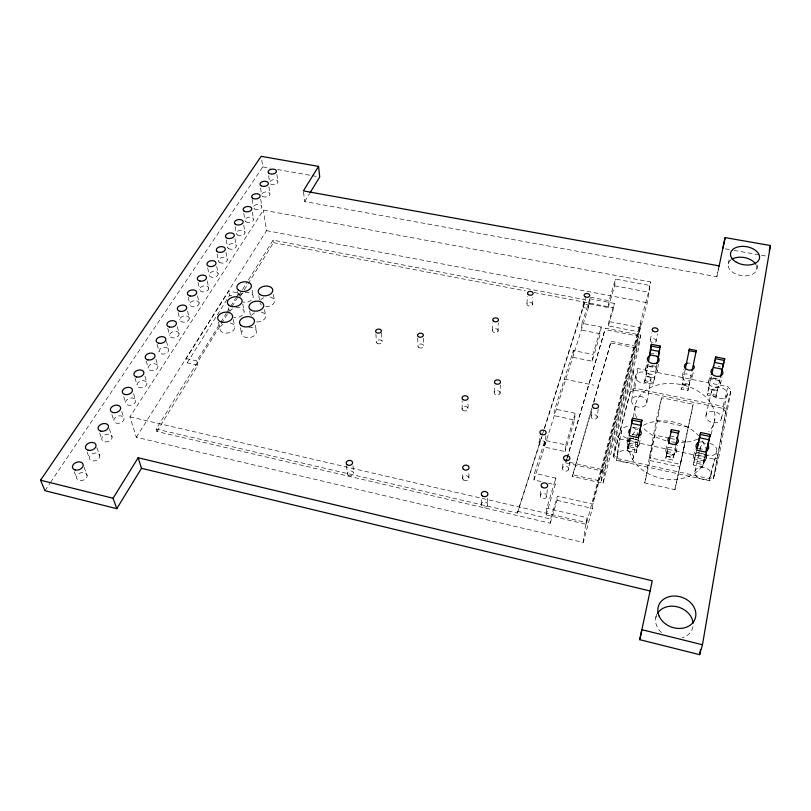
<?xml version="1.0" encoding="UTF-8"?>
<svg xmlns="http://www.w3.org/2000/svg" width="811" height="811" viewBox="0 0 811 811"><rect width="100%" height="100%" fill="white"/><g stroke="black" fill="none" stroke-linecap="round" stroke-linejoin="round"><path stroke-width="0.61" stroke-dasharray="4.05 3.04" d="M462.128 409.251L462.128 400.918M462.706 478.814L462.716 471.759M467.998 408.176L468.038 401.029M468.9 477.628L468.94 471.749M481.227 503.834L481.369 496.829M487.512 505.294A3.254 2.595 2 0 0 483.538 502.039A3.254 2.595 2 0 0 482.058 506.368A3.254 2.595 2 0 0 487.512 505.294L487.695 498.289M492.551 330.107L492.743 322.91M494.254 392.169L494.467 385.002M498.045 331.202A2.838 1.977 1.4 0 0 494.558 328.729A2.838 1.977 1.4 0 0 493.291 332.034A2.838 1.977 1.4 0 0 498.045 331.202L498.309 322.808M500.032 393.396A2.991 2.19 1.9 0 0 496.362 390.659A2.991 2.19 1.9 0 0 495.034 394.308A2.991 2.19 1.9 0 0 500.032 393.396L500.326 385.032M638.865 436.794L636.787 450.277L627.704 448.371L629.022 443.141L638.044 445.087L636.27 452.7L627.207 450.744L629.235 435.74M526.968 303.588L527.363 296.39M227.212 314.303L156.188 429.029L517.357 513.099L585.856 297.992M532.371 304.632A2.788 1.896 2.7 0 0 528.894 302.27A2.788 1.896 2.7 0 0 527.738 305.433A2.788 1.896 2.7 0 0 532.371 304.632L532.807 297.434M694.834 457.313L693.253 465.058L702.519 467.075L704.07 459.31L694.834 457.313L694.459 458.945L703.684 460.932M636.26 452.7L638.49 437.717M541.059 481.541L533.993 479.95L534.469 473.32L544.921 440.373L565.784 444.925L565.115 451.585L544.384 447.043L544.921 440.373M539.153 442.441L539.68 435.325M540.359 495.257L540.927 488.222M545.215 443.769A3.122 2.372 5 0 0 541.292 440.809A3.122 2.372 5 0 0 540.045 444.763A3.122 2.372 5 0 0 545.215 443.769L545.884 435.466M546.675 496.697A3.254 2.565 6 0 0 542.589 493.483A3.254 2.565 6 0 0 541.292 497.761A3.254 2.565 6 0 0 546.675 496.697L547.283 489.672M601.164 327.005L600.343 333.767L581.345 330.036L582.045 323.275L601.164 327.005L592.922 354.458L573.397 350.534L554.866 408.987L554.288 415.698L574.553 420.027L565.115 451.585M589.556 298.701L614.251 303.405L608.899 321.551L608.351 325.91L639.453 331.973L640.771 323.498L593.459 500.174L592.354 508.406L583.261 542.458L136.319 437.281L129.942 416.854L263.342 210.11L650.534 281.934L648.536 292.193L586.272 524.241L546.168 514.934L546.746 508.355L555.819 478.125L534.469 473.32M156.188 429.029L156.908 431.493L550.263 523.227L550.659 519.02L557.421 496.089L592.922 504.178L640.132 327.614L608.899 321.551M546.168 514.934L555.2 484.735L555.819 478.125M550.263 523.227L557.005 500.326L557.421 496.089M573.397 350.534L572.738 357.296L592.142 361.209L600.343 333.767M562.51 468.018L563.219 460.932M591.908 408.065L572.678 474.79L601.144 481.156L602.553 471.09L565.794 462.949L565.946 461.52M583.048 305.676L583.788 298.468M568.724 469.397A3.193 2.453 6.8 0 0 564.669 466.315A3.193 2.453 6.8 0 0 563.463 470.421A3.193 2.453 6.8 0 0 568.724 469.397L569.474 462.321M574.553 420.027L575.263 413.316L554.866 408.987M588.522 306.72A2.808 1.896 5 0 0 584.913 304.358A2.808 1.896 5 0 0 583.92 307.521A2.808 1.896 5 0 0 588.522 306.72L589.303 299.512M533.993 479.95L589.577 303.963L590.317 297.191L609.041 300.759L615.539 279.085L649.601 285.421M567.021 457.88L605.432 328.191L640.741 335.095L638.652 348.487L603.07 483.255L572.495 476.412L572.678 474.79M592.142 361.209L592.922 354.458M591.148 416.266L592.01 409.119M567.234 458.103L605.432 328.191M589.577 303.963L608.199 307.521L609.041 300.759M597.149 417.543A3.082 2.271 7.3 0 0 593.176 414.695A3.082 2.271 7.3 0 0 592.111 418.486A3.082 2.271 7.3 0 0 597.149 417.543L598.214 409.2M608.199 307.521L614.677 285.847L615.539 279.085M583.261 542.458L585.856 522.426L587.123 517.692L546.746 508.355M608.351 325.91L613.684 307.764L614.251 303.405M586.272 524.241L587.123 517.692M593.814 402.428L611.149 341.34L636.959 346.439L638.551 336.17L605.249 329.651M603.07 483.255L604.925 470.147L640.741 335.095M613.471 456.786L616.634 435.375L633.776 370.303L637.943 368.549L727.862 386.675L731.046 389.949L718.789 457.292L713.427 478.622L709.159 480.619L616.38 460.293L613.471 456.786L630.421 391.926L633.776 370.303M616.38 460.293L619.624 438.913L616.634 435.375M617.597 454.738L621.226 430.813M675.664 446.516L672.877 460.09L665.75 458.55L668.406 444.965M631.739 400.087L635.53 375.949M639.453 331.973L647.259 302.746L650.534 281.934M630.421 391.926L634.516 390.182L637.943 368.549M627.207 441.721L627.967 436.967M627.734 448.321L629.366 438.173L638.51 440.14M627.238 450.703L629.022 443.141M629.194 443.151L629.995 438.183M633.401 417.067L635.206 405.885M645.668 369.056L646.854 361.858M650.422 340.083L651.618 332.875M654.558 377.693L653.119 384.049L644.522 382.295L645.972 375.959L654.568 377.683M648.019 363.906L645.88 376.436L654.457 378.19L654.284 379.295M633.219 458.144A7.998 6.022 9.8 0 0 622.747 450.561A7.998 6.022 9.8 0 0 620.243 460.699A7.998 6.022 9.8 0 0 633.219 458.144L636.422 439.015M636.625 437.818L637.223 434.23M638.044 445.087L637.77 446.719L628.758 444.773M656.129 341.208A2.92 1.997 8.3 0 0 652.267 338.694A2.92 1.997 8.3 0 0 651.426 342.049A2.92 1.997 8.3 0 0 656.129 341.208L657.366 333.99M639.362 444.337L640.578 437.21M646.752 403.199A7.674 5.525 9.1 0 0 636.635 396.244A7.674 5.525 9.1 0 0 634.334 405.551A7.674 5.525 9.1 0 0 646.752 403.199L650.898 379.072A7.846 5.545 8.7 0 0 640.518 372.097A7.846 5.545 8.7 0 0 638.206 381.434A7.846 5.545 8.7 0 0 650.898 379.072M653.119 384.049L653.402 382.397L644.796 380.643M657.174 371.377A5.88 4.116 8.9 0 0 649.388 366.187A5.88 4.116 8.9 0 0 647.695 373.131A5.88 4.116 8.9 0 0 657.174 371.377L658.441 364.18M654.862 376.557L654.538 378.169L656.606 366.572L647.948 364.838L644.522 382.295M644.745 482.95L656.2 420.443L661.563 397.714L693.182 404.223L674.934 489.651L644.745 482.95L649.986 460.506L661.563 397.714M713.427 478.622L725.713 411.562L731.046 389.949M708.794 387.476L707.243 395.079L716.042 396.873L717.563 389.25M704.07 459.31L703.036 464.652L693.77 462.625M716.042 396.873L717.35 390.415L708.581 388.621L708.216 390.233M656.92 364.504L656.251 367.92L647.583 366.177M665.861 450.034L667.027 444.104M666.46 455.214L667.696 449.01M667.281 451.504L666.956 453.126L674.053 454.667L674.397 453.035L667.281 451.504L665.882 457.972M682.284 376.436L683.714 369.228M681.128 389.209L681.463 387.557L688.245 388.935L687.91 390.588L681.128 389.209L682.517 382.893M685.224 369.532L682.102 384.85M689.228 384.434C680.916 382.042 678.929 384.353 688.985 385.56L690.273 379.315M688.985 385.56L691.895 371.59M676.121 452.244A5.251 3.883 11.9 0 0 669.126 447.317A5.251 3.883 11.9 0 0 667.717 453.896A5.251 3.883 11.9 0 0 676.121 452.244L677.601 445.127M691.996 378.392A4.957 3.457 10.5 0 0 685.336 374.003A4.957 3.457 10.5 0 0 684.078 379.862A4.957 3.457 10.5 0 0 691.996 378.392L693.496 371.185M674.934 489.651L693.182 404.223M303.527 192.075L304.693 201.544L716.833 276.713L718.668 268.106M716.833 276.713L718.881 267.093M674.397 453.035L672.907 459.989M687.91 390.588L689.178 384.617M728.237 263.889L729.545 257.878M711.288 376.578L710.791 378.869L719.651 380.653L720.158 378.362M708.591 381.728L710.203 374.53M655.815 617.597L656.575 614.231M707.243 395.079L707.618 393.426L716.427 395.221M693.648 456.015L695.26 448.909M705.965 415.485L711.49 391.368M694.865 471.576L699.275 452.487M699.548 451.291L700.369 447.713M720.361 384.1L722.064 376.902M703.036 464.612L705.438 454.495L696.071 452.487L693.263 465.027M706.34 451.23L702.539 467.045M705.986 455.975L706.563 453.572M711.135 434.361L714.856 418.75M706.087 458.702L707.79 451.585M725.713 411.562L722.611 408.298L727.862 386.675M756.856 269.029L758.032 264.224M721.385 418.689L727.274 394.572M709.159 480.619L714.43 459.29L718.789 457.292M710.923 475.084L716.833 451.23M696.761 450.196L695.615 454.718L704.992 456.735M602.553 471.09L638.551 336.17M601.144 481.156L636.959 346.439M593.662 402.003L611.149 341.34M572.495 476.412L592.06 408.491M565.794 462.949L566.879 459.32M565.784 444.925L575.263 413.316M582.045 323.275L589.556 299.563M517.357 513.099L542.062 435.983M544.374 428.755L585.664 299.847L273.104 240.157L247.842 280.971M304.693 201.544L309.265 194.072M156.908 431.493L197.823 365.203L196.809 360.885L220.166 323.224M240.33 296.339L243.645 290.967M244.304 289.902L273.479 242.631L273.104 240.157M227.881 313.228L231.206 307.845M231.875 306.771L241.86 290.632M242.519 289.557L247.173 282.046M220.835 322.149L226.168 313.543M226.837 312.468L235.514 298.478M236.183 297.394L238.85 293.095L228.712 291.037L186.155 358.574L187.219 362.882L197.823 365.203M187.219 362.882L229.554 295.356L228.712 291.037M136.319 437.281L266.555 230.648L263.342 210.11M44.96 490.696L49.917 483.336M50.617 482.281L262.774 166.904L261.527 158.682M262.774 166.904L270.195 168.222M277.626 169.529L311.049 175.45M312.286 175.673L318.48 176.768M725.348 248.855L732.83 250.183M734.077 250.396L760.262 255.039M761.509 255.262L767.743 256.367M614.677 285.847L648.536 292.193M266.555 230.648L647.259 302.746M273.479 242.631L525.528 290.885M534.226 292.548L613.684 307.764M610.936 342.992L638.652 348.487M651.456 353.251L653.94 353.748M718.1 366.471L720.33 366.907M682.315 383.715L689.076 385.093M229.554 295.356L231.804 295.822M634.516 390.182L722.611 408.298M564.355 379.082L593.743 385.144M656.2 420.443L688.357 427.204M669.308 438.153L654.68 435.041L649.388 457.617L680.378 464.348L685.163 441.529L680.287 440.495M670.535 438.416L675.411 439.45M632.063 434.199L638.987 435.679M698.352 448.371L706.634 450.135M628.839 440.373L637.993 442.34M619.624 438.913L714.43 459.29M666.277 456.056L673.404 457.607M666.257 456.167L673.383 457.708M666.216 456.289L673.353 457.83M186.155 358.574L196.809 360.885M649.986 460.506L679.699 466.974M569.596 462.321L604.925 470.147M548.135 483.143L555.2 484.735M557.005 500.326L592.354 508.406M129.942 416.854L585.856 522.426M517.469 511.305L550.659 519.02M74.176 471.657L76.427 477.497M84.111 467.349L87.162 475.54A5.525 3.913 -19.6 0 1 79.225 480.497A5.525 3.913 -19.6 0 1 79.002 473.553A5.525 3.913 -19.6 0 1 87.162 475.54M87.112 452.062L89.251 457.931M96.914 447.804L99.824 456.025A5.424 3.822 -18.5 0 1 92.038 460.851A5.424 3.822 -18.5 0 1 91.755 454.109A5.424 3.822 -18.5 0 1 99.824 456.025M99.682 433.044L101.72 438.933M109.353 428.826L112.121 437.078A5.322 3.731 -17.4 0 1 104.487 441.762A5.322 3.731 -17.4 0 1 104.143 435.213A5.322 3.731 -17.4 0 1 112.121 437.078M111.888 414.563L113.834 420.473M121.812 411.562L124.063 418.658A5.231 3.639 -16.4 0 1 116.591 423.22A5.231 3.639 -16.4 0 1 116.186 416.854A5.231 3.639 -16.4 0 1 124.063 418.658M123.759 396.589L125.604 402.52M133.541 393.639L135.69 400.756A5.14 3.548 -15.4 0 1 128.351 405.186A5.14 3.548 -15.4 0 1 127.895 399.002A5.14 3.548 -15.4 0 1 135.69 400.756M134.94 377.936L137.059 385.063M144.936 376.213L146.984 383.35A5.059 3.457 -14.5 0 1 139.786 387.658A5.059 3.457 -14.5 0 1 139.289 381.636A5.059 3.457 -14.5 0 1 146.984 383.35M146.183 360.936L148.2 368.072M156.036 359.263L157.983 366.4A4.978 3.376 -13.6 0 1 150.917 370.597A4.978 3.376 -13.6 0 1 150.37 364.737A4.978 3.376 -13.6 0 1 157.983 366.4M157.121 344.391L159.037 351.538M166.519 341.573L168.678 349.906A4.896 3.295 -12.8 0 1 161.744 353.991A4.896 3.295 -12.8 0 1 161.156 348.294A4.896 3.295 -12.8 0 1 168.678 349.906M167.776 328.293L169.6 335.44M177.335 326.701L179.099 333.858A4.825 3.214 -12.1 0 1 172.297 337.832A4.825 3.214 -12.1 0 1 171.658 332.287A4.825 3.214 -12.1 0 1 179.099 333.858M178.146 312.61L179.88 319.767M187.574 311.059L189.247 318.216A4.754 3.143 -11.4 0 1 182.566 322.089A4.754 3.143 -11.4 0 1 181.887 316.685A4.754 3.143 -11.4 0 1 189.247 318.216M188.253 297.333L189.906 304.49M197.539 295.822L199.141 302.979A4.684 3.062 -10.7 0 1 192.572 306.751A4.684 3.062 -10.7 0 1 191.862 301.489A4.684 3.062 -10.7 0 1 199.141 302.979M198.097 282.441L199.668 289.598M207.251 280.971L208.772 288.118A4.613 2.991 -10.1 0 1 202.314 291.808A4.613 2.991 -10.1 0 1 201.574 286.678A4.613 2.991 -10.1 0 1 208.772 288.118M218.443 322.038L219.943 329.205M207.697 267.934L209.187 275.081M216.73 266.495L218.169 273.642A4.552 2.92 -9.5 0 1 211.823 277.23A4.552 2.92 -9.5 0 1 211.053 272.232A4.552 2.92 -9.5 0 1 218.169 273.642M217.054 253.782L218.473 260.929M228.347 307.704L228.814 310.096M233.325 319.564L234.734 326.721M225.965 252.373L227.333 259.52M240.441 327.786L241.597 333.757M226.178 239.975L227.536 247.112M238.85 293.095L239.194 294.93M237.522 291.382L238.424 296.157M242.783 304.095L244.111 311.252M234.977 238.596L236.275 245.733M235.089 226.512L236.376 233.639M249.636 310.937L250.508 315.712M255.343 325.292L256.408 331.263M252.201 290.206L253.255 296.177M243.766 225.164L245.003 232.291M243.787 213.364L245.003 220.48M258.821 295.68L259.632 300.465M264.538 309.69L265.542 315.672M252.343 212.046L253.519 219.163M252.079 199.344L253.235 206.45M273.5 294.505L274.453 300.475M260.726 199.242L261.841 206.349M260.564 188L261.659 195.086M268.654 175.754L269.353 180.468M268.907 186.733L269.962 193.819M276.896 174.517L277.899 181.593M346.51 465.808L347.443 474.029M352.937 465.798L353.687 472.854M375.878 333.98L376.507 342.354M381.535 333.017L382.123 341.39M417.716 338.106L418.04 346.49M423.413 338.329L423.646 345.516M687.535 363.196A5.008 3.467 10.3 0 1 690.08 363.237M699.984 442.046A6.427 4.694 13.1 0 1 706.259 443.374M671.285 436.632A5.302 3.893 11.7 0 1 673.982 436.673M632.955 427.802A6.275 4.633 9.7 0 1 639.078 429.1M245.236 292.639A7.289 4.815 -8.8 0 1 253.225 297.475A7.289 4.815 -8.8 0 1 243.188 302.077M239.438 296.015A7.289 4.815 -8.8 0 1 244.02 292.903M230.365 323.042A7.502 5.059 -10.1 0 1 233.507 330.249A7.502 5.059 -10.1 0 1 222.163 332.145A7.502 5.059 -10.1 0 1 222.995 324.268M236.031 307.612A7.39 4.937 -9.4 0 1 244.081 312.58A7.39 4.937 -9.4 0 1 233.872 317.304M230.121 311.079A7.39 4.937 -9.4 0 1 232.504 308.859M261.112 312.042A7.4 4.988 -8.7 0 1 265.248 317.882A7.4 4.988 -8.7 0 1 256.58 321.926M251.481 315.489A7.4 4.988 -8.7 0 1 256.114 312.276M249.089 327.37A7.512 5.109 -9.3 0 1 256.083 333.524A7.512 5.109 -9.3 0 1 244.638 337.082A7.512 5.109 -9.3 0 1 244.567 328.779M270.043 296.948A7.299 4.866 -8.1 0 1 274.169 302.625A7.299 4.866 -8.1 0 1 265.643 306.578M261.466 305.088A7.299 4.866 -8.1 0 1 260.047 302.848M260.564 300.303A7.299 4.866 -8.1 0 1 265.116 297.171M692.949 626.721A19.17 15.703 19.9 0 1 682.213 637.72M661.482 632.57A19.17 15.703 19.9 0 1 656.971 614.302M756.369 265.369A14.537 9.144 9.8 0 1 739.916 275.334A14.537 9.144 9.8 0 1 731.046 259.773M701.809 453.075A6.366 4.684 13.4 0 1 704.323 461.185A6.366 4.684 13.4 0 1 693.902 458.245A6.366 4.684 13.4 0 1 700.755 452.781M635.418 438.842A6.214 4.623 9.9 0 1 637.75 446.597A6.214 4.623 9.9 0 1 627.592 444.418A6.214 4.623 9.9 0 1 633.34 438.396M709.737 443.465A8.414 6.143 13.5 0 1 716.245 452.761A8.414 6.143 13.5 0 1 703.461 453.825M700.349 449.335A8.414 6.143 13.5 0 1 705.489 443.394M632.712 427.316A8.191 6.052 9.4 0 1 636.574 435.7M633.837 437.91A8.191 6.052 9.4 0 1 621.55 434.017A8.191 6.052 9.4 0 1 628.596 426.434M636.625 417.918A40.368 29.024 10.9 0 1 680.368 384.455A40.368 29.024 10.9 0 1 708.753 431.726M697.602 439.167A40.368 29.024 10.9 0 1 681.575 442.441M675.644 442.299A40.368 29.024 10.9 0 1 670.9 441.721M666.206 440.738A40.368 29.024 10.9 0 1 643.569 428.269M706.087 452.71A38.958 28.821 11.7 0 1 660.853 478.226A38.958 28.821 11.7 0 1 631.678 436.085M632.225 435.152A38.958 28.821 11.7 0 1 638.308 428.492M643.407 425.248A38.958 28.821 11.7 0 1 698.677 435.872M702.346 440.839A38.958 28.821 11.7 0 1 705.448 448.321M726.19 409.626L713.903 476.716L709.625 478.713L616.674 458.387L613.745 454.87L630.725 389.99L634.82 388.246L723.077 406.362L726.19 409.626M711.054 377.49L708.469 389.118L717.248 390.912L719.904 379.264L711.054 377.49M463.507 479.96A3.193 2.504 0.5 0 0 468.87 478.916A3.193 2.504 0.5 0 0 465.027 475.793A3.193 2.504 0.5 0 0 463.507 479.96M348.142 475.165A3.183 2.463 -7.1 0 0 353.555 474.131A3.183 2.463 -7.1 0 0 350.007 471.039A3.183 2.463 -7.1 0 0 348.142 475.165M377.166 343.276A2.859 2.007 -3.9 0 0 382.022 342.435A2.859 2.007 -3.9 0 0 378.767 339.921A2.859 2.007 -3.9 0 0 377.166 343.276M462.888 410.275A3.021 2.251 0.2 0 0 467.967 409.342A3.021 2.251 0.2 0 0 464.328 406.534A3.021 2.251 0.2 0 0 462.888 410.275M418.729 347.412A2.869 2.027 -2 0 0 423.585 346.561A2.869 2.027 -2 0 0 420.22 344.036A2.869 2.027 -2 0 0 418.729 347.412M708.976 383.958A6.001 4.167 11.7 0 0 719.175 385.995A6.001 4.167 11.7 0 0 715.261 378.828A6.001 4.167 11.7 0 0 708.976 383.958M219.305 262.247A4.481 2.859 -9 0 0 226.979 261.02A4.481 2.859 -9 0 0 222.447 257.411A4.481 2.859 -9 0 0 219.305 262.247M228.367 248.409A4.42 2.788 -8.4 0 0 235.93 247.203A4.42 2.788 -8.4 0 0 231.429 243.685A4.42 2.788 -8.4 0 0 228.367 248.409M237.207 234.896A4.369 2.727 -8 0 0 244.679 233.72A4.369 2.727 -8 0 0 240.198 230.283A4.369 2.727 -8 0 0 237.207 234.896M245.834 221.707A4.308 2.666 -7.5 0 0 253.204 220.562A4.308 2.666 -7.5 0 0 248.754 217.206A4.308 2.666 -7.5 0 0 245.834 221.707M254.259 208.832A4.258 2.605 -7.1 0 0 261.537 207.707A4.258 2.605 -7.1 0 0 257.107 204.433A4.258 2.605 -7.1 0 0 254.259 208.832M262.49 196.262A4.197 2.545 -6.7 0 0 269.678 195.157A4.197 2.545 -6.7 0 0 265.278 191.964A4.197 2.545 -6.7 0 0 262.49 196.262M270.529 183.975A4.146 2.494 -6.3 0 0 277.626 182.891A4.146 2.494 -6.3 0 0 273.256 179.778A4.146 2.494 -6.3 0 0 270.529 183.975M696.416 476.381A8.222 6.103 14.1 0 0 710.365 476.574A8.222 6.103 14.1 0 0 701.89 467.106A8.222 6.103 14.1 0 0 696.416 476.381M713.072 395.798A8.059 5.626 12.1 0 0 726.737 395.961A8.059 5.626 12.1 0 0 718.323 387.242A8.059 5.626 12.1 0 0 713.072 395.798M707.486 419.895A7.877 5.606 12.6 0 0 720.857 420.068A7.877 5.606 12.6 0 0 712.666 411.38A7.877 5.606 12.6 0 0 707.486 419.895"/><path stroke-width="1.22" d="M648.455 361.625L651.375 344.31L660.195 346.044L657.143 363.358M650.219 353.008L651.375 344.31M659.596 349.45L658.451 357.104M632.58 418.162L631.566 423.413L640.872 425.38L638.49 437.717L629.235 435.74L632.58 418.162L641.907 420.128L638.987 435.679M640.872 425.38L641.907 420.128M699.629 654.67L702.478 644.755L641.866 629.691L639.757 639.676L699.629 654.67L700.481 649.672M702.478 644.755L770.45 245.54L725.135 237.603L718.931 266.87M709.807 436.44L710.183 434.514L700.623 432.496L696.761 450.196L706.239 452.224L709.807 436.44L700.238 434.422L700.623 432.496M724.71 358.736L724.385 360.449L715.353 358.675L715.687 356.962L724.71 358.736L722.195 369.187L713.285 367.413L714.917 360.368M668.649 443.759L671.478 429.597L678.848 431.148L675.918 445.31M685.305 368.995L689.37 349.125L696.294 350.484L692.148 370.363M639.757 639.676L652.257 580.777L138.144 457.759L113.074 498.248L116.784 508.679L44.96 490.696L40.55 480.213L261.172 156.33L318.561 166.387L319.716 176.991L309.914 193.008M722.844 248.409L725.135 237.603M678.848 431.148L678.391 433.236L671.021 431.675L671.478 429.597M696.294 350.484L695.97 351.984L689.036 350.616L689.37 349.125M711.784 374.287L713.65 365.589M697.176 448.118L699.781 436.196M720.411 377.206L723.919 362.142M706.908 448.939L710.183 434.514M715.687 356.962L714.501 362.405L723.513 364.19M660.195 346.044L659.779 347.716L650.949 345.983M769.244 250.356L770.45 245.54M565.946 461.52L566.666 459.097M116.784 508.679L141.479 468.302L138.144 457.759M318.561 166.387L303.385 190.889L719.134 265.886M650.331 349.713L659.13 351.457M649.763 354.792L658.471 356.526M632.104 420.037L641.44 422.014M699.477 437.788L709.007 439.805M141.479 468.302L650.087 590.996M40.55 480.213L113.074 498.248M657.022 356.526A5.93 4.126 8.7 0 1 657.326 362.75A5.93 4.126 8.7 0 1 648.536 361.544A5.93 4.126 8.7 0 1 650.31 355.603M693.952 365.761A5.008 3.467 10.3 0 1 691.165 370.039A5.008 3.467 10.3 0 1 684.717 367.464A5.008 3.467 10.3 0 1 687.535 363.196M721.374 369.735A6.062 4.177 11.4 0 1 721.263 375.523A6.062 4.177 11.4 0 1 713.021 374.905A6.062 4.177 11.4 0 1 712.22 369.046M708.236 445.543A6.427 4.694 13.1 0 1 705.692 451.098M696.436 447.824A6.427 4.694 13.1 0 1 699.011 442.309M676.455 437.727A5.302 3.893 11.7 0 1 677.236 443.333A5.302 3.893 11.7 0 1 669.835 443.211A5.302 3.893 11.7 0 1 669.085 437.616M639.828 429.729A6.275 4.633 9.7 0 1 639.808 435.73M629.164 433.459A6.275 4.633 9.7 0 1 630.299 428.958M657.569 613.258A19.17 15.703 19.9 0 1 678.006 607.013A19.17 15.703 19.9 0 1 693.101 623.162M731.988 259.155A14.537 9.144 9.8 0 1 755.74 264.193M238.262 290.044A7.35 4.815 -8.7 0 0 250.822 287.966A7.35 4.815 -8.7 0 0 243.249 281.904A7.35 4.815 -8.7 0 0 238.262 290.044M222.123 322.2A7.573 5.059 -9.9 0 0 232.625 315.986A7.573 5.059 -9.9 0 0 220.724 313.553A7.573 5.059 -9.9 0 0 222.123 322.2M228.803 305.24A7.461 4.937 -9.3 0 0 241.546 303.101A7.461 4.937 -9.3 0 0 233.923 296.877A7.461 4.937 -9.3 0 0 228.803 305.24M250.447 309.68A7.471 4.988 -8.6 0 0 263.21 307.531A7.471 4.988 -8.6 0 0 255.435 301.256A7.471 4.988 -8.6 0 0 250.447 309.68M240.989 325.404A7.583 5.109 -9.2 0 0 253.934 323.204A7.583 5.109 -9.2 0 0 246.108 316.756A7.583 5.109 -9.2 0 0 240.989 325.404M259.662 294.363A7.37 4.866 -8 0 0 272.243 292.274A7.37 4.866 -8 0 0 264.518 286.161A7.37 4.866 -8 0 0 259.662 294.363M659.14 616.167A19.393 15.784 19.4 0 0 691.722 623.902A19.393 15.784 19.4 0 0 679.679 596.653A19.393 15.784 19.4 0 0 659.14 616.167M736.418 262.247A14.669 9.134 9.6 0 0 759.491 258.202A14.669 9.134 9.6 0 0 739.196 246.666A14.669 9.134 9.6 0 0 736.418 262.247M585.035 296.714A2.828 1.896 4.9 0 0 589.688 295.914A2.828 1.896 4.9 0 0 586.049 293.541A2.828 1.896 4.9 0 0 585.035 296.714M540.846 434.088A3.153 2.372 4.8 0 0 546.077 433.094A3.153 2.372 4.8 0 0 542.113 430.134A3.153 2.372 4.8 0 0 540.846 434.088M564.537 459.807A3.224 2.463 6.7 0 0 569.849 458.773A3.224 2.463 6.7 0 0 565.743 455.681A3.224 2.463 6.7 0 0 564.537 459.807M542.143 487.218A3.285 2.565 5.9 0 0 547.587 486.154A3.285 2.565 5.9 0 0 543.451 482.93A3.285 2.565 5.9 0 0 542.143 487.218M463.527 469.376A3.224 2.504 0.5 0 0 468.94 468.342A3.224 2.504 0.5 0 0 465.058 465.21A3.224 2.504 0.5 0 0 463.527 469.376M593.419 407.761A3.112 2.271 7.1 0 0 598.508 406.808A3.112 2.271 7.1 0 0 594.504 403.959A3.112 2.271 7.1 0 0 593.419 407.761M482.271 495.866A3.295 2.605 1.9 0 0 487.786 494.781A3.295 2.605 1.9 0 0 483.772 491.527A3.295 2.605 1.9 0 0 482.271 495.866M653.23 331.233A2.94 1.997 8.1 0 0 657.974 330.381A2.94 1.997 8.1 0 0 654.072 327.867A2.94 1.997 8.1 0 0 653.23 331.233M346.946 464.591A3.214 2.474 -7 0 0 352.42 463.557A3.214 2.474 -7 0 0 348.831 460.455A3.214 2.474 -7 0 0 346.946 464.591M376.365 332.51A2.889 2.007 -3.9 0 0 381.271 331.669A2.889 2.007 -3.9 0 0 377.977 329.154A2.889 2.007 -3.9 0 0 376.365 332.51M462.899 399.559A3.051 2.251 0.2 0 0 468.028 398.627A3.051 2.251 0.2 0 0 464.348 395.819A3.051 2.251 0.2 0 0 462.899 399.559M493.585 321.237A2.869 1.977 1.4 0 0 498.38 320.406A2.869 1.977 1.4 0 0 494.862 317.942A2.869 1.977 1.4 0 0 493.585 321.237M418.324 336.636A2.899 2.027 -2 0 0 423.22 335.784A2.899 2.027 -2 0 0 419.824 333.26A2.899 2.027 -2 0 0 418.324 336.636M495.359 383.562A3.021 2.19 1.8 0 0 500.407 382.64A3.021 2.19 1.8 0 0 496.697 379.903A3.021 2.19 1.8 0 0 495.359 383.562M528.346 294.626A2.808 1.896 2.7 0 0 533.02 293.835A2.808 1.896 2.7 0 0 529.502 291.473A2.808 1.896 2.7 0 0 528.346 294.626M75.2 469.985A5.586 3.923 -19.3 0 0 83.239 465.017A5.586 3.923 -19.3 0 0 74.997 463.03A5.586 3.923 -19.3 0 0 75.2 469.985M88.206 450.287A5.484 3.832 -18.2 0 0 96.083 445.462A5.484 3.832 -18.2 0 0 87.943 443.536A5.484 3.832 -18.2 0 0 88.206 450.287M100.848 431.158A5.383 3.731 -17.1 0 0 108.562 426.464A5.383 3.731 -17.1 0 0 100.513 424.599A5.383 3.731 -17.1 0 0 100.848 431.158M113.114 412.576A5.282 3.639 -16.1 0 0 120.677 408.014A5.282 3.639 -16.1 0 0 112.729 406.21A5.282 3.639 -16.1 0 0 113.114 412.576M125.046 394.521A5.19 3.548 -15.2 0 0 132.457 390.091A5.19 3.548 -15.2 0 0 124.6 388.327A5.19 3.548 -15.2 0 0 125.046 394.521M136.643 376.963A5.109 3.467 -14.3 0 0 143.912 372.654A5.109 3.467 -14.3 0 0 136.147 370.941A5.109 3.467 -14.3 0 0 136.643 376.963M147.916 359.891A5.028 3.376 -13.5 0 0 155.053 355.694A5.028 3.376 -13.5 0 0 147.379 354.032A5.028 3.376 -13.5 0 0 147.916 359.891M158.895 343.276A4.947 3.295 -12.7 0 0 165.9 339.191A4.947 3.295 -12.7 0 0 158.307 337.569A4.947 3.295 -12.7 0 0 158.895 343.276M169.57 327.107A4.866 3.214 -11.9 0 0 176.453 323.123A4.866 3.214 -11.9 0 0 168.952 321.551A4.866 3.214 -11.9 0 0 169.57 327.107M179.971 311.353A4.795 3.143 -11.2 0 0 186.733 307.481A4.795 3.143 -11.2 0 0 179.312 305.95A4.795 3.143 -11.2 0 0 179.971 311.353M190.109 296.015A4.724 3.062 -10.6 0 0 196.738 292.244A4.724 3.062 -10.6 0 0 189.399 290.754A4.724 3.062 -10.6 0 0 190.109 296.015M199.972 281.072A4.653 2.991 -10 0 0 206.501 277.392A4.653 2.991 -10 0 0 199.232 275.943A4.653 2.991 -10 0 0 199.972 281.072M209.593 266.505A4.592 2.92 -9.4 0 0 216.01 262.916A4.592 2.92 -9.4 0 0 208.822 261.507A4.592 2.92 -9.4 0 0 209.593 266.505M217.176 251.532A4.521 2.849 -8.9 0 0 224.911 250.305A4.521 2.849 -8.9 0 0 220.349 246.696A4.521 2.849 -8.9 0 0 217.176 251.532M226.34 237.704A4.46 2.788 -8.3 0 0 233.974 236.498A4.46 2.788 -8.3 0 0 229.432 232.98A4.46 2.788 -8.3 0 0 226.34 237.704M235.281 224.211A4.4 2.717 -7.9 0 0 242.813 223.035A4.4 2.717 -7.9 0 0 238.302 219.599A4.4 2.717 -7.9 0 0 235.281 224.211M243.999 211.032A4.349 2.656 -7.4 0 0 251.44 209.887A4.349 2.656 -7.4 0 0 246.949 206.541A4.349 2.656 -7.4 0 0 243.999 211.032M252.525 198.178A4.288 2.595 -7 0 0 259.865 197.053A4.288 2.595 -7 0 0 255.404 193.788A4.288 2.595 -7 0 0 252.525 198.178M260.838 185.628A4.237 2.545 -6.6 0 0 268.086 184.523A4.237 2.545 -6.6 0 0 263.656 181.34A4.237 2.545 -6.6 0 0 260.838 185.628M268.968 173.361A4.187 2.484 -6.2 0 0 276.125 172.287A4.187 2.484 -6.2 0 0 271.715 169.175A4.187 2.484 -6.2 0 0 268.968 173.361"/></g></svg>
